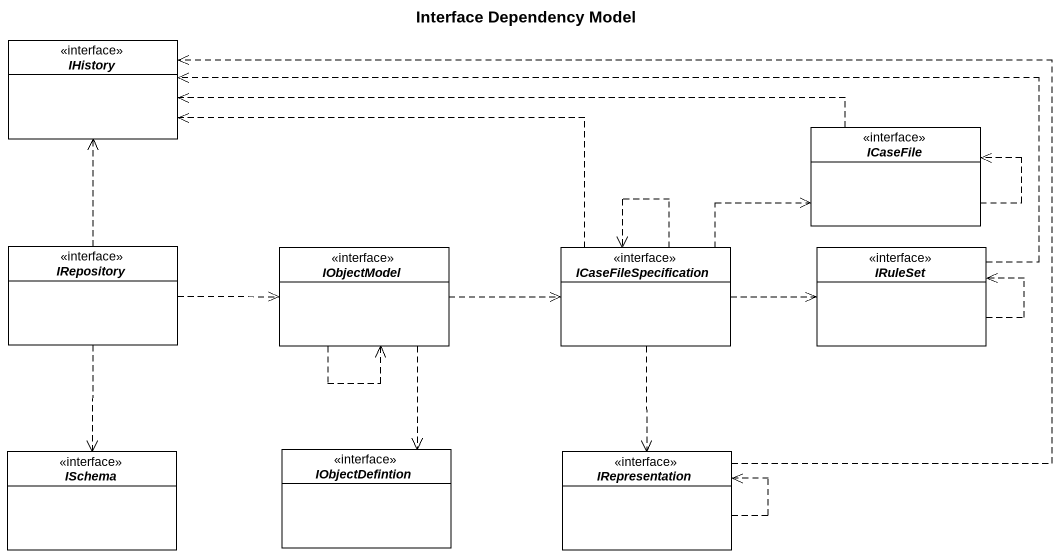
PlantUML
@startuml
title Interface Dependency Model
hide circle
hide empty members
interface IHistory <<interface>>
interface ICaseFile <<interface>>
interface IRepository <<interface>>
interface IObjectModel <<interface>>
interface ICaseFileSpecification <<interface>>
interface IRuleSet <<interface>>
interface ISchema <<interface>>
interface IObjectDefintion <<interface>>
interface IRepresentation <<interface>>
ICaseFile .left.> IHistory
ICaseFile ..> ICaseFile
IRepository .up.> IHistory
IRepository .right.> IObjectModel
IRepository ..> ISchema
IObjectModel ..> IObjectModel
IObjectModel .right.> ICaseFileSpecification
IObjectModel ..> IObjectDefintion
ICaseFileSpecification .left.> IHistory
ICaseFileSpecification .right.> ICaseFile
ICaseFileSpecification ..> ICaseFileSpecification
ICaseFileSpecification .right.> IRuleSet
ICaseFileSpecification ..> IRepresentation
IRuleSet .left.> IHistory
IRuleSet ..> IRuleSet
IRepresentation .up.> IHistory
IRepresentation ..> IRepresentation
@enduml
